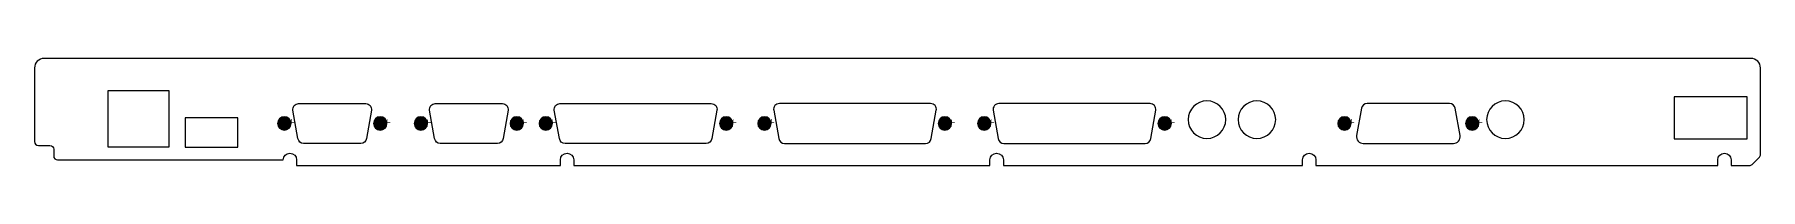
# Model space of a CAD drawing. Extents: x -383 to 66, y -12 to 16.
import ezdxf

# ---------------------------------------------------------------- set-up
doc = ezdxf.new("R2010")
doc.units = 0
doc.layers.get('0').update_dxf_attribs({"linetype": 'CONTINUOUS'})
for name, color, linetype in [('_BOARD', 252, 'CONTINUOUS'), ('_DRILL', 251, 'CONTINUOUS'), ('_THROUGH_HOLE_DRILL_DRAWING_', 255, 'CONTINUOUS'), ('CUTOUTS', 1, 'CONTINUOUS')]:
    doc.layers.add(name, color=color, linetype=linetype)

# ---------------------------------------------------------------- blocks, each defined once
blk = doc.blocks.new('_HOLE')
at = {"const_width": 0.5}
blk.add_lwpolyline([(0, 0.25, 1), (0, -0.25, 1)], format="xyb", close=True, dxfattribs=at)

msp = doc.modelspace()

# ---------------------------------------------------------------- linework, layer by layer
at = {"layer": '_BOARD'}
msp.add_lwpolyline([(-315.15, -10.5, 1), (-315.15, -10.5), (-315.15, -10.5), (-315.15, -10.5), (-315.15, -12), (-315.15, -12, 1), (-315.15, -12), (-315.15, -12, 1), (-315.15, -12), (-315.15, -12), (-315.15, -12), (-246.4, -12), (-246.4, -12, 1), (-246.4, -12), (-246.4, -12, 1), (-246.4, -12), (-246.4, -12), (-246.4, -12), (-246.4, -10.5), (-246.4, -10.5, 1), (-246.4, -10.5), (-246.4, -10.5, -1), (-246.4, -10.5), (-246.4, -10.5), (-246.4, -10.5, -1), (-242.9, -10.5), (-242.9, -10.5, -1), (-242.9, -10.5), (-242.9, -10.5, 1), (-242.9, -10.5), (-242.9, -10.5), (-242.9, -10.5), (-242.9, -12), (-242.9, -12, 1), (-242.9, -12), (-242.9, -12, 1), (-242.9, -12), (-242.9, -12), (-242.9, -12), (-134.4, -12), (-134.4, -12, 1), (-134.4, -12), (-134.4, -12, 1), (-134.4, -12), (-134.4, -12), (-134.4, -12), (-134.4, -10.5), (-134.4, -10.5, 1), (-134.4, -10.5), (-134.4, -10.5, -1), (-134.4, -10.5), (-134.4, -10.5), (-134.4, -10.5, -1), (-130.9, -10.5), (-130.9, -10.5, -1), (-130.9, -10.5), (-130.9, -10.5, 1), (-130.9, -10.5), (-130.9, -10.5), (-130.9, -10.5), (-130.9, -12), (-130.9, -12, 1), (-130.9, -12), (-130.9, -12, 1), (-130.9, -12), (-130.9, -12), (-130.9, -12), (-52.9, -12), (-52.9, -12, 1), (-52.9, -12), (-52.9, -12, 1), (-52.9, -12), (-52.9, -12), (-52.9, -12), (-52.9, -10.5), (-52.9, -10.5, 1), (-52.9, -10.5), (-52.9, -10.5, -1), (-52.9, -10.5), (-52.9, -10.5), (-52.9, -10.5, -1), (-49.4, -10.5), (-49.4, -10.5, -1), (-49.4, -10.5), (-49.4, -10.5, 1), (-49.4, -10.5), (-49.4, -10.5), (-49.4, -10.5), (-49.4, -12), (-49.4, -12, 1), (-49.4, -12), (-49.4, -12, 1), (-49.4, -12), (-49.4, -12), (-49.4, -12), (55.35, -12), (55.35, -12, 1), (55.35, -12), (55.35, -12, 1), (55.35, -12), (55.35, -12), (55.35, -12), (55.35, -10.5), (55.35, -10.5, 1), (55.35, -10.5), (55.35, -10.5, -1), (55.35, -10.5), (55.35, -10.5), (55.35, -10.5, -1), (58.85, -10.5), (58.85, -10.5, -1), (58.85, -10.5), (58.85, -10.5, 1), (58.85, -10.5), (58.85, -10.5), (58.85, -10.5), (58.85, -12), (58.85, -12, 1), (58.85, -12), (58.85, -12, 1), (58.85, -12), (58.85, -12), (58.85, -12), (63.586, -12), (63.586, -12, 1), (63.586, -12), (63.586, -12, 1), (63.586, -12), (63.586, -12), (63.586, -12, 0.19891), (64.293, -11.707), (64.293, -11.707, 1), (64.293, -11.707), (64.293, -11.707, 1), (64.293, -11.707), (64.293, -11.707), (64.293, -11.707), (66.207, -9.793), (66.207, -9.793, 1), (66.207, -9.793), (66.207, -9.793, 1), (66.207, -9.793), (66.207, -9.793), (66.207, -9.793, 0.19891), (66.5, -9.086), (66.5, -9.086, 1), (66.5, -9.086), (66.5, -9.086, 1), (66.5, -9.086), (66.5, -9.086), (66.5, -9.086), (66.5, 13.5), (66.5, 13.5, 1), (66.5, 13.5), (66.5, 13.5, 1), (66.5, 13.5), (66.5, 13.5), (66.5, 13.5, 0.41421), (64, 16), (64, 16, 1), (64, 16), (64, 16, 1), (64, 16), (64, 16), (64, 16), (-380.992, 16), (-380.992, 16, 1), (-380.992, 16), (-380.992, 16, 1), (-380.992, 16), (-380.992, 16), (-380.992, 16, 0.41421), (-383.492, 13.5), (-383.492, 13.5, 1), (-383.492, 13.5), (-383.492, 13.5, 1), (-383.492, 13.5), (-383.492, 13.5), (-383.492, 13.5), (-383.492, -5.725), (-383.492, -5.725, 1), (-383.492, -5.725), (-383.492, -5.725, 1), (-383.492, -5.725), (-383.492, -5.725), (-383.492, -5.725, 0.41421), (-382.492, -6.725), (-382.492, -6.725, 1), (-382.492, -6.725), (-382.492, -6.725, 1), (-382.492, -6.725), (-382.492, -6.725), (-382.492, -6.725), (-379.492, -6.725), (-379.492, -6.725, 1), (-379.492, -6.725), (-379.492, -6.725, -1), (-379.492, -6.725), (-379.492, -6.725), (-379.492, -6.725, -0.41421), (-378.492, -7.725), (-378.492, -7.725, -1), (-378.492, -7.725), (-378.492, -7.725, 1), (-378.492, -7.725), (-378.492, -7.725), (-378.492, -7.725), (-378.492, -9.5), (-378.492, -9.5, 1), (-378.492, -9.5), (-378.492, -9.5, 1), (-378.492, -9.5), (-378.492, -9.5), (-378.492, -9.5, 0.41421), (-377.492, -10.5), (-377.492, -10.5, 1), (-377.492, -10.5), (-377.492, -10.5, 1), (-377.492, -10.5), (-377.492, -10.5), (-377.492, -10.5), (-318.65, -10.5), (-318.65, -10.5, 1), (-318.65, -10.5), (-318.65, -10.5, -1), (-318.65, -10.5), (-318.65, -10.5), (-318.65, -10.5, -1), (-315.15, -10.5), (-315.15, -10.5), (-315.15, -10.5), (-315.15, -10.5, -1), (-315.15, -10.5)], format="xyb", close=True, dxfattribs=at)
at = {"layer": '_THROUGH_HOLE_DRILL_DRAWING_'}
for points in [[(-320.1, -1, 1), (-320.1, -1), (-320.1, -1), (-320.1, -1, 1), (-316.6, -1), (-316.6, -1, 1), (-316.6, -1), (-316.6, -1, 1), (-316.6, -1), (-316.6, -1), (-316.6, -1, 1), (-320.1, -1), (-320.1, -1), (-320.1, -1), (-320.1, -1, 1), (-320.1, -1)], [(-295.1, -1, 1), (-295.1, -1), (-295.1, -1), (-295.1, -1, 1), (-291.6, -1), (-291.6, -1, 1), (-291.6, -1), (-291.6, -1, 1), (-291.6, -1), (-291.6, -1), (-291.6, -1, 1), (-295.1, -1), (-295.1, -1), (-295.1, -1), (-295.1, -1, 1), (-295.1, -1)], [(-284.5, -1, 1), (-284.5, -1), (-284.5, -1), (-284.5, -1, 1), (-281, -1), (-281, -1, 1), (-281, -1), (-281, -1, 1), (-281, -1), (-281, -1), (-281, -1, 1), (-284.5, -1), (-284.5, -1), (-284.5, -1), (-284.5, -1, 1), (-284.5, -1)], [(-259.5, -1, 1), (-259.5, -1), (-259.5, -1), (-259.5, -1, 1), (-256, -1), (-256, -1, 1), (-256, -1), (-256, -1, 1), (-256, -1), (-256, -1), (-256, -1, 1), (-259.5, -1), (-259.5, -1), (-259.5, -1), (-259.5, -1, 1), (-259.5, -1)], [(-251.94, -1, 1), (-251.94, -1), (-251.94, -1), (-251.94, -1, 1), (-248.44, -1), (-248.44, -1, 1), (-248.44, -1), (-248.44, -1, 1), (-248.44, -1), (-248.44, -1), (-248.44, -1, 1), (-251.94, -1), (-251.94, -1), (-251.94, -1), (-251.94, -1, 1), (-251.94, -1)], [(-204.9, -1, 1), (-204.9, -1), (-204.9, -1), (-204.9, -1, 1), (-201.4, -1), (-201.4, -1, 1), (-201.4, -1), (-201.4, -1, 1), (-201.4, -1), (-201.4, -1), (-201.4, -1, 1), (-204.9, -1), (-204.9, -1), (-204.9, -1), (-204.9, -1, 1), (-204.9, -1)], [(-194.94, -1, 1), (-194.94, -1), (-194.94, -1), (-194.94, -1, 1), (-191.44, -1), (-191.44, -1, 1), (-191.44, -1), (-191.44, -1, 1), (-191.44, -1), (-191.44, -1), (-191.44, -1, 1), (-194.94, -1), (-194.94, -1), (-194.94, -1), (-194.94, -1, 1), (-194.94, -1)], [(-147.9, -1, 1), (-147.9, -1), (-147.9, -1), (-147.9, -1, 1), (-144.4, -1), (-144.4, -1, 1), (-144.4, -1), (-144.4, -1, 1), (-144.4, -1), (-144.4, -1), (-144.4, -1, 1), (-147.9, -1), (-147.9, -1), (-147.9, -1), (-147.9, -1, 1), (-147.9, -1)], [(-137.64, -1, 1), (-137.64, -1), (-137.64, -1), (-137.64, -1, 1), (-134.14, -1), (-134.14, -1, 1), (-134.14, -1), (-134.14, -1, 1), (-134.14, -1), (-134.14, -1), (-134.14, -1, 1), (-137.64, -1), (-137.64, -1), (-137.64, -1), (-137.64, -1, 1), (-137.64, -1)], [(-90.6, -1, 1), (-90.6, -1), (-90.6, -1), (-90.6, -1, 1), (-87.1, -1), (-87.1, -1, 1), (-87.1, -1), (-87.1, -1, 1), (-87.1, -1), (-87.1, -1), (-87.1, -1, 1), (-90.6, -1), (-90.6, -1), (-90.6, -1), (-90.6, -1, 1), (-90.6, -1)], [(-43.72, -1, 1), (-43.72, -1), (-43.72, -1), (-43.72, -1, 1), (-40.22, -1), (-40.22, -1, 1), (-40.22, -1), (-40.22, -1, 1), (-40.22, -1), (-40.22, -1), (-40.22, -1, 1), (-43.72, -1), (-43.72, -1), (-43.72, -1), (-43.72, -1, 1), (-43.72, -1)], [(-10.4, -1, 1), (-10.4, -1), (-10.4, -1), (-10.4, -1, 1), (-6.9, -1), (-6.9, -1, 1), (-6.9, -1), (-6.9, -1, 1), (-6.9, -1), (-6.9, -1), (-6.9, -1, 1), (-10.4, -1), (-10.4, -1), (-10.4, -1), (-10.4, -1, 1), (-10.4, -1)]]:
    msp.add_lwpolyline(points, format="xyb", close=True, dxfattribs=at)
for points in [[(-316.505, 0.121, 0.064, 0.064, 1), (-316.568, 0.121, 0, 0, 0), (-316.536, 0.121, 0, 0, 0), (-316.536, 0.121, 0.127, 0.127, 0), (-316.536, -0.776, 0.127, 0.127, 0), (-316.536, -0.776, 0, 0, 0), (-316.536, -0.776, 0.064, 0.064, 0), (-316.568, -0.776, 0.064, 0.064, 1), (-316.505, -0.776, 0, 0, 0)], [(-291.505, 0.121, 0.064, 0.064, 1), (-291.568, 0.121, 0, 0, 0), (-291.536, 0.121, 0, 0, 0), (-291.536, 0.121, 0.127, 0.127, 0), (-291.536, -0.776, 0.127, 0.127, 0), (-291.536, -0.776, 0, 0, 0), (-291.536, -0.776, 0.064, 0.064, 0), (-291.568, -0.776, 0.064, 0.064, 1), (-291.505, -0.776, 0, 0, 0)], [(-280.905, 0.121, 0.064, 0.064, 1), (-280.968, 0.121, 0, 0, 0), (-280.937, 0.121, 0, 0, 0), (-280.937, 0.121, 0.127, 0.127, 0), (-280.937, -0.776, 0.127, 0.127, 0), (-280.937, -0.776, 0, 0, 0), (-280.937, -0.776, 0.064, 0.064, 0), (-280.968, -0.776, 0.064, 0.064, 1), (-280.905, -0.776, 0, 0, 0)], [(-255.905, 0.121, 0.064, 0.064, 1), (-255.968, 0.121, 0, 0, 0), (-255.936, 0.121, 0, 0, 0), (-255.936, 0.121, 0.127, 0.127, 0), (-255.936, -0.776, 0.127, 0.127, 0), (-255.936, -0.776, 0, 0, 0), (-255.936, -0.776, 0.064, 0.064, 0), (-255.968, -0.776, 0.064, 0.064, 1), (-255.905, -0.776, 0, 0, 0)], [(-248.345, 0.121, 0.064, 0.064, 1), (-248.408, 0.121, 0, 0, 0), (-248.376, 0.121, 0, 0, 0), (-248.376, 0.121, 0.127, 0.127, 0), (-248.376, -0.776, 0.127, 0.127, 0), (-248.376, -0.776, 0, 0, 0), (-248.376, -0.776, 0.064, 0.064, 0), (-248.408, -0.776, 0.064, 0.064, 1), (-248.345, -0.776, 0, 0, 0)], [(-201.305, 0.121, 0.064, 0.064, 1), (-201.368, 0.121, 0, 0, 0), (-201.337, 0.121, 0, 0, 0), (-201.337, 0.121, 0.127, 0.127, 0), (-201.337, -0.776, 0.127, 0.127, 0), (-201.337, -0.776, 0, 0, 0), (-201.337, -0.776, 0.064, 0.064, 0), (-201.368, -0.776, 0.064, 0.064, 1), (-201.305, -0.776, 0, 0, 0)], [(-191.345, 0.121, 0.064, 0.064, 1), (-191.408, 0.121, 0, 0, 0), (-191.376, 0.121, 0, 0, 0), (-191.376, 0.121, 0.127, 0.127, 0), (-191.376, -0.776, 0.127, 0.127, 0), (-191.376, -0.776, 0, 0, 0), (-191.376, -0.776, 0.064, 0.064, 0), (-191.408, -0.776, 0.064, 0.064, 1), (-191.345, -0.776, 0, 0, 0)], [(-144.305, 0.121, 0.064, 0.064, 1), (-144.368, 0.121, 0, 0, 0), (-144.337, 0.121, 0, 0, 0), (-144.337, 0.121, 0.127, 0.127, 0), (-144.337, -0.776, 0.127, 0.127, 0), (-144.337, -0.776, 0, 0, 0), (-144.337, -0.776, 0.064, 0.064, 0), (-144.368, -0.776, 0.064, 0.064, 1), (-144.305, -0.776, 0, 0, 0)], [(-134.045, 0.121, 0.064, 0.064, 1), (-134.108, 0.121, 0, 0, 0), (-134.077, 0.121, 0, 0, 0), (-134.077, 0.121, 0.127, 0.127, 0), (-134.077, -0.776, 0.127, 0.127, 0), (-134.077, -0.776, 0, 0, 0), (-134.077, -0.776, 0.064, 0.064, 0), (-134.108, -0.776, 0.064, 0.064, 1), (-134.045, -0.776, 0, 0, 0)], [(-87.005, 0.121, 0.064, 0.064, 1), (-87.068, 0.121, 0, 0, 0), (-87.037, 0.121, 0, 0, 0), (-87.037, 0.121, 0.127, 0.127, 0), (-87.037, -0.776, 0.127, 0.127, 0), (-87.037, -0.776, 0, 0, 0), (-87.037, -0.776, 0.064, 0.064, 0), (-87.068, -0.776, 0.064, 0.064, 1), (-87.005, -0.776, 0, 0, 0)], [(-40.125, 0.121, 0.064, 0.064, 1), (-40.188, 0.121, 0, 0, 0), (-40.157, 0.121, 0, 0, 0), (-40.157, 0.121, 0.127, 0.127, 0), (-40.157, -0.776, 0.127, 0.127, 0), (-40.157, -0.776, 0, 0, 0), (-40.157, -0.776, 0.064, 0.064, 0), (-40.188, -0.776, 0.064, 0.064, 1), (-40.125, -0.776, 0, 0, 0)], [(-6.805, 0.121, 0.064, 0.064, 1), (-6.868, 0.121, 0, 0, 0), (-6.837, 0.121, 0, 0, 0), (-6.837, 0.121, 0.127, 0.127, 0), (-6.837, -0.776, 0.127, 0.127, 0), (-6.837, -0.776, 0, 0, 0), (-6.837, -0.776, 0.064, 0.064, 0), (-6.868, -0.776, 0.064, 0.064, 1), (-6.805, -0.776, 0, 0, 0)], [(-316.536, -0.744, 0.064, 0.064, 1), (-316.536, -0.808, 0, 0, 0), (-316.536, -0.776, 0, 0, 0), (-316.536, -0.776, 0.127, 0.127, 0), (-315.789, -0.776, 0.127, 0.127, 0), (-315.789, -0.776, 0, 0, 0), (-315.789, -0.776, 0.064, 0.064, 0), (-315.789, -0.808, 0.064, 0.064, 1), (-315.789, -0.744, 0, 0, 0)], [(-291.536, -0.744, 0.064, 0.064, 1), (-291.536, -0.808, 0, 0, 0), (-291.536, -0.776, 0, 0, 0), (-291.536, -0.776, 0.127, 0.127, 0), (-290.789, -0.776, 0.127, 0.127, 0), (-290.789, -0.776, 0, 0, 0), (-290.789, -0.776, 0.064, 0.064, 0), (-290.789, -0.808, 0.064, 0.064, 1), (-290.789, -0.744, 0, 0, 0)], [(-280.937, -0.744, 0.064, 0.064, 1), (-280.937, -0.808, 0, 0, 0), (-280.937, -0.776, 0, 0, 0), (-280.937, -0.776, 0.127, 0.127, 0), (-280.189, -0.776, 0.127, 0.127, 0), (-280.189, -0.776, 0, 0, 0), (-280.189, -0.776, 0.064, 0.064, 0), (-280.189, -0.808, 0.064, 0.064, 1), (-280.189, -0.744, 0, 0, 0)], [(-255.936, -0.744, 0.064, 0.064, 1), (-255.936, -0.808, 0, 0, 0), (-255.936, -0.776, 0, 0, 0), (-255.936, -0.776, 0.127, 0.127, 0), (-255.189, -0.776, 0.127, 0.127, 0), (-255.189, -0.776, 0, 0, 0), (-255.189, -0.776, 0.064, 0.064, 0), (-255.189, -0.808, 0.064, 0.064, 1), (-255.189, -0.744, 0, 0, 0)], [(-248.376, -0.744, 0.064, 0.064, 1), (-248.376, -0.808, 0, 0, 0), (-248.376, -0.776, 0, 0, 0), (-248.376, -0.776, 0.127, 0.127, 0), (-247.629, -0.776, 0.127, 0.127, 0), (-247.629, -0.776, 0, 0, 0), (-247.629, -0.776, 0.064, 0.064, 0), (-247.629, -0.808, 0.064, 0.064, 1), (-247.629, -0.744, 0, 0, 0)], [(-201.337, -0.744, 0.064, 0.064, 1), (-201.337, -0.808, 0, 0, 0), (-201.337, -0.776, 0, 0, 0), (-201.337, -0.776, 0.127, 0.127, 0), (-200.589, -0.776, 0.127, 0.127, 0), (-200.589, -0.776, 0, 0, 0), (-200.589, -0.776, 0.064, 0.064, 0), (-200.589, -0.808, 0.064, 0.064, 1), (-200.589, -0.744, 0, 0, 0)], [(-191.376, -0.744, 0.064, 0.064, 1), (-191.376, -0.808, 0, 0, 0), (-191.376, -0.776, 0, 0, 0), (-191.376, -0.776, 0.127, 0.127, 0), (-190.629, -0.776, 0.127, 0.127, 0), (-190.629, -0.776, 0, 0, 0), (-190.629, -0.776, 0.064, 0.064, 0), (-190.629, -0.808, 0.064, 0.064, 1), (-190.629, -0.744, 0, 0, 0)], [(-144.337, -0.744, 0.064, 0.064, 1), (-144.337, -0.808, 0, 0, 0), (-144.337, -0.776, 0, 0, 0), (-144.337, -0.776, 0.127, 0.127, 0), (-143.589, -0.776, 0.127, 0.127, 0), (-143.589, -0.776, 0, 0, 0), (-143.589, -0.776, 0.064, 0.064, 0), (-143.589, -0.808, 0.064, 0.064, 1), (-143.589, -0.744, 0, 0, 0)], [(-134.077, -0.744, 0.064, 0.064, 1), (-134.077, -0.808, 0, 0, 0), (-134.077, -0.776, 0, 0, 0), (-134.077, -0.776, 0.127, 0.127, 0), (-133.329, -0.776, 0.127, 0.127, 0), (-133.329, -0.776, 0, 0, 0), (-133.329, -0.776, 0.064, 0.064, 0), (-133.329, -0.808, 0.064, 0.064, 1), (-133.329, -0.744, 0, 0, 0)], [(-87.037, -0.744, 0.064, 0.064, 1), (-87.037, -0.808, 0, 0, 0), (-87.037, -0.776, 0, 0, 0), (-87.037, -0.776, 0.127, 0.127, 0), (-86.289, -0.776, 0.127, 0.127, 0), (-86.289, -0.776, 0, 0, 0), (-86.289, -0.776, 0.064, 0.064, 0), (-86.289, -0.808, 0.064, 0.064, 1), (-86.289, -0.744, 0, 0, 0)], [(-40.157, -0.744, 0.064, 0.064, 1), (-40.157, -0.808, 0, 0, 0), (-40.157, -0.776, 0, 0, 0), (-40.157, -0.776, 0.127, 0.127, 0), (-39.409, -0.776, 0.127, 0.127, 0), (-39.409, -0.776, 0, 0, 0), (-39.409, -0.776, 0.064, 0.064, 0), (-39.409, -0.808, 0.064, 0.064, 1), (-39.409, -0.744, 0, 0, 0)], [(-6.837, -0.744, 0.064, 0.064, 1), (-6.837, -0.808, 0, 0, 0), (-6.837, -0.776, 0, 0, 0), (-6.837, -0.776, 0.127, 0.127, 0), (-6.089, -0.776, 0.127, 0.127, 0), (-6.089, -0.776, 0, 0, 0), (-6.089, -0.776, 0.064, 0.064, 0), (-6.089, -0.808, 0.064, 0.064, 1), (-6.089, -0.744, 0, 0, 0)]]:
    msp.add_lwpolyline(points, format="xyseb", dxfattribs=at)
at = {"layer": 'CUTOUTS'}
for points in [[(-348.382, -7.135, 1), (-348.382, -7.135), (-348.382, -7.135), (-348.382, -7.135), (-348.382, 7.5), (-348.382, 7.5, 1), (-348.382, 7.5), (-348.382, 7.5, 1), (-348.382, 7.5), (-348.382, 7.5), (-348.382, 7.5), (-364.38, 7.5), (-364.38, 7.5, 1), (-364.38, 7.5), (-364.38, 7.5, 1), (-364.38, 7.5), (-364.38, 7.5), (-364.38, 7.5), (-364.38, -7.135), (-364.38, -7.135, 1), (-364.38, -7.135), (-364.38, -7.135, 1), (-364.38, -7.135), (-364.38, -7.135), (-364.38, -7.135), (-348.382, -7.135), (-348.382, -7.135), (-348.382, -7.135), (-348.382, -7.135, 1), (-348.382, -7.135)], [(-72.92, 0, 1), (-72.92, 0), (-72.92, 0), (-72.92, 0, 1), (-82.72, 0), (-82.72, 0, 1), (-82.72, 0), (-82.72, 0, 1), (-82.72, 0), (-82.72, 0), (-82.72, 0, 1), (-72.92, 0), (-72.92, 0), (-72.92, 0), (-72.92, 0, 1), (-72.92, 0)], [(-59.9, 0, 1), (-59.9, 0), (-59.9, 0), (-59.9, 0, 1), (-69.7, 0), (-69.7, 0, 1), (-69.7, 0), (-69.7, 0, 1), (-69.7, 0), (-69.7, 0), (-69.7, 0, 1), (-59.9, 0), (-59.9, 0), (-59.9, 0), (-59.9, 0, 1), (-59.9, 0)], [(4.9, 0, 1), (4.9, 0), (4.9, 0), (4.9, 0, 1), (-4.9, 0), (-4.9, 0, 1), (-4.9, 0), (-4.9, 0, 1), (-4.9, 0), (-4.9, 0), (-4.9, 0, 1), (4.9, 0), (4.9, 0), (4.9, 0), (4.9, 0, 1), (4.9, 0)], [(44.03, -5, 1), (44.03, -5), (44.03, -5), (44.03, -5), (63.03, -5), (63.03, -5, 1), (63.03, -5), (63.03, -5, 1), (63.03, -5), (63.03, -5), (63.03, -5), (63.03, 6), (63.03, 6, 1), (63.03, 6), (63.03, 6, 1), (63.03, 6), (63.03, 6), (63.03, 6), (44.03, 6), (44.03, 6, 1), (44.03, 6), (44.03, 6, 1), (44.03, 6), (44.03, 6), (44.03, 6), (44.03, -5), (44.03, -5), (44.03, -5), (44.03, -5, 1), (44.03, -5)], [(-330.46, -7.2, 1), (-330.46, -7.2), (-330.46, -7.2), (-330.46, -7.2), (-330.46, 0.5), (-330.46, 0.5, 1), (-330.46, 0.5), (-330.46, 0.5, 1), (-330.46, 0.5), (-330.46, 0.5), (-330.46, 0.5), (-344.231, 0.5), (-344.231, 0.5, 1), (-344.231, 0.5), (-344.231, 0.5, 1), (-344.231, 0.5), (-344.231, 0.5), (-344.231, 0.5), (-344.231, -7.2), (-344.231, -7.2, 1), (-344.231, -7.2), (-344.231, -7.2, 1), (-344.231, -7.2), (-344.231, -7.2), (-344.231, -7.2), (-330.46, -7.2), (-330.46, -7.2), (-330.46, -7.2), (-330.46, -7.2, 1), (-330.46, -7.2)], [(-314.802, -4.96, -1), (-314.802, -4.96), (-314.802, -4.96), (-314.802, -4.96), (-316.107, 2.44), (-316.107, 2.44, -1), (-316.107, 2.44), (-316.107, 2.44, -1), (-316.107, 2.44), (-316.107, 2.44), (-316.107, 2.44, -0.46631), (-314.63, 4.2), (-314.63, 4.2, -1), (-314.63, 4.2), (-314.63, 4.2, -1), (-314.63, 4.2), (-314.63, 4.2), (-314.63, 4.2), (-297.13, 4.2), (-297.13, 4.2, -1), (-297.13, 4.2), (-297.13, 4.2, -1), (-297.13, 4.2), (-297.13, 4.2), (-297.13, 4.2, -0.46631), (-295.653, 2.44), (-295.653, 2.44, -1), (-295.653, 2.44), (-295.653, 2.44, 1), (-295.653, 2.44), (-295.653, 2.44), (-295.653, 2.44), (-296.958, -4.96), (-296.958, -4.96, 1), (-296.958, -4.96), (-296.958, -4.96, -1), (-296.958, -4.96), (-296.958, -4.96), (-296.958, -4.96, -0.36397), (-298.435, -6.2), (-298.435, -6.2, -1), (-298.435, -6.2), (-298.435, -6.2, 1), (-298.435, -6.2), (-298.435, -6.2), (-298.435, -6.2), (-313.325, -6.2), (-313.325, -6.2, 1), (-313.325, -6.2), (-313.325, -6.2, -1), (-313.325, -6.2), (-313.325, -6.2), (-313.325, -6.2, -0.36397), (-314.802, -4.96), (-314.802, -4.96), (-314.802, -4.96), (-314.802, -4.96, -1), (-314.802, -4.96)], [(-279.172, -4.96, -1), (-279.172, -4.96), (-279.172, -4.96), (-279.172, -4.96), (-280.477, 2.44), (-280.477, 2.44, -1), (-280.477, 2.44), (-280.477, 2.44, -1), (-280.477, 2.44), (-280.477, 2.44), (-280.477, 2.44, -0.46631), (-279, 4.2), (-279, 4.2, -1), (-279, 4.2), (-279, 4.2, -1), (-279, 4.2), (-279, 4.2), (-279, 4.2), (-261.5, 4.2), (-261.5, 4.2, -1), (-261.5, 4.2), (-261.5, 4.2, -1), (-261.5, 4.2), (-261.5, 4.2), (-261.5, 4.2, -0.46631), (-260.023, 2.44), (-260.023, 2.44, -1), (-260.023, 2.44), (-260.023, 2.44, 1), (-260.023, 2.44), (-260.023, 2.44), (-260.023, 2.44), (-261.328, -4.96), (-261.328, -4.96, 1), (-261.328, -4.96), (-261.328, -4.96, -1), (-261.328, -4.96), (-261.328, -4.96), (-261.328, -4.96, -0.36397), (-262.805, -6.2), (-262.805, -6.2, -1), (-262.805, -6.2), (-262.805, -6.2, 1), (-262.805, -6.2), (-262.805, -6.2), (-262.805, -6.2), (-277.695, -6.2), (-277.695, -6.2, 1), (-277.695, -6.2), (-277.695, -6.2, -1), (-277.695, -6.2), (-277.695, -6.2), (-277.695, -6.2, -0.36397), (-279.172, -4.96), (-279.172, -4.96), (-279.172, -4.96), (-279.172, -4.96, -1), (-279.172, -4.96)], [(-246.662, -4.96, -1), (-246.662, -4.96), (-246.662, -4.96), (-246.662, -4.96), (-247.967, 2.44), (-247.967, 2.44, -1), (-247.967, 2.44), (-247.967, 2.44, -1), (-247.967, 2.44), (-247.967, 2.44), (-247.967, 2.44, -0.46631), (-246.49, 4.2), (-246.49, 4.2, -1), (-246.49, 4.2), (-246.49, 4.2, -1), (-246.49, 4.2), (-246.49, 4.2), (-246.49, 4.2), (-207.05, 4.2), (-207.05, 4.2, -1), (-207.05, 4.2), (-207.05, 4.2, -1), (-207.05, 4.2), (-207.05, 4.2), (-207.05, 4.2, -0.46631), (-205.573, 2.44), (-205.573, 2.44, -1), (-205.573, 2.44), (-205.573, 2.44, 1), (-205.573, 2.44), (-205.573, 2.44), (-205.573, 2.44), (-206.878, -4.96), (-206.878, -4.96, 1), (-206.878, -4.96), (-206.878, -4.96, -1), (-206.878, -4.96), (-206.878, -4.96), (-206.878, -4.96, -0.36397), (-208.355, -6.2), (-208.355, -6.2, -1), (-208.355, -6.2), (-208.355, -6.2, 1), (-208.355, -6.2), (-208.355, -6.2), (-208.355, -6.2), (-245.185, -6.2), (-245.185, -6.2, 1), (-245.185, -6.2), (-245.185, -6.2, -1), (-245.185, -6.2), (-245.185, -6.2), (-245.185, -6.2, -0.36397), (-246.662, -4.96), (-246.662, -4.96), (-246.662, -4.96), (-246.662, -4.96, -1), (-246.662, -4.96)], [(-189.462, -4.96, 1), (-189.462, -4.96), (-189.462, -4.96), (-189.462, -4.96, 0.36397), (-187.985, -6.2), (-187.985, -6.2, 1), (-187.985, -6.2), (-187.985, -6.2, -1), (-187.985, -6.2), (-187.985, -6.2), (-187.985, -6.2), (-151.155, -6.2), (-151.155, -6.2, -1), (-151.155, -6.2), (-151.155, -6.2, 1), (-151.155, -6.2), (-151.155, -6.2), (-151.155, -6.2, 0.36397), (-149.678, -4.96), (-149.678, -4.96, 1), (-149.678, -4.96), (-149.678, -4.96, 1), (-149.678, -4.96), (-149.678, -4.96), (-149.678, -4.96), (-148.373, 2.44), (-148.373, 2.44, 1), (-148.373, 2.44), (-148.373, 2.44, 1), (-148.373, 2.44), (-148.373, 2.44), (-148.373, 2.44, 0.46631), (-149.85, 4.2), (-149.85, 4.2, 1), (-149.85, 4.2), (-149.85, 4.2, 1), (-149.85, 4.2), (-149.85, 4.2), (-149.85, 4.2), (-189.29, 4.2), (-189.29, 4.2, 1), (-189.29, 4.2), (-189.29, 4.2, 1), (-189.29, 4.2), (-189.29, 4.2), (-189.29, 4.2, 0.46631), (-190.767, 2.44), (-190.767, 2.44, 1), (-190.767, 2.44), (-190.767, 2.44, 1), (-190.767, 2.44), (-190.767, 2.44), (-190.767, 2.44), (-189.462, -4.96), (-189.462, -4.96), (-189.462, -4.96), (-189.462, -4.96, 1), (-189.462, -4.96)], [(-130.785, -6.2, -1), (-130.785, -6.2), (-130.785, -6.2), (-130.785, -6.2), (-93.955, -6.2), (-93.955, -6.2, -1), (-93.955, -6.2), (-93.955, -6.2, 1), (-93.955, -6.2), (-93.955, -6.2), (-93.955, -6.2, 0.36397), (-92.478, -4.96), (-92.478, -4.96, 1), (-92.478, -4.96), (-92.478, -4.96, 1), (-92.478, -4.96), (-92.478, -4.96), (-92.478, -4.96), (-91.173, 2.44), (-91.173, 2.44, 1), (-91.173, 2.44), (-91.173, 2.44, 1), (-91.173, 2.44), (-91.173, 2.44), (-91.173, 2.44, 0.46631), (-92.65, 4.2), (-92.65, 4.2, 1), (-92.65, 4.2), (-92.65, 4.2, 1), (-92.65, 4.2), (-92.65, 4.2), (-92.65, 4.2), (-132.09, 4.2), (-132.09, 4.2, 1), (-132.09, 4.2), (-132.09, 4.2, 1), (-132.09, 4.2), (-132.09, 4.2), (-132.09, 4.2, 0.46631), (-133.567, 2.44), (-133.567, 2.44, 1), (-133.567, 2.44), (-133.567, 2.44, 1), (-133.567, 2.44), (-133.567, 2.44), (-133.567, 2.44), (-132.262, -4.96), (-132.262, -4.96, 1), (-132.262, -4.96), (-132.262, -4.96, 1), (-132.262, -4.96), (-132.262, -4.96), (-132.262, -4.96, 0.36397), (-130.785, -6.2), (-130.785, -6.2), (-130.785, -6.2), (-130.785, -6.2, 1), (-130.785, -6.2)], [(-37.06, -6.2, -1), (-37.06, -6.2), (-37.06, -6.2), (-37.06, -6.2), (-13.56, -6.2), (-13.56, -6.2, -1), (-13.56, -6.2), (-13.56, -6.2, 1), (-13.56, -6.2), (-13.56, -6.2), (-13.56, -6.2, 0.46631), (-11.837, -4.146), (-11.837, -4.146, 1), (-11.837, -4.146), (-11.837, -4.146, 1), (-11.837, -4.146), (-11.837, -4.146), (-11.837, -4.146), (-13.09, 2.96), (-13.09, 2.96, 1), (-13.09, 2.96), (-13.09, 2.96, 1), (-13.09, 2.96), (-13.09, 2.96), (-13.09, 2.96, 0.36397), (-14.567, 4.2), (-14.567, 4.2, 1), (-14.567, 4.2), (-14.567, 4.2, 1), (-14.567, 4.2), (-14.567, 4.2), (-14.567, 4.2), (-36.053, 4.2), (-36.053, 4.2, 1), (-36.053, 4.2), (-36.053, 4.2, 1), (-36.053, 4.2), (-36.053, 4.2), (-36.053, 4.2, 0.36397), (-37.53, 2.96), (-37.53, 2.96, 1), (-37.53, 2.96), (-37.53, 2.96, 1), (-37.53, 2.96), (-37.53, 2.96), (-37.53, 2.96), (-38.783, -4.146), (-38.783, -4.146, 1), (-38.783, -4.146), (-38.783, -4.146, 1), (-38.783, -4.146), (-38.783, -4.146), (-38.783, -4.146, 0.46631), (-37.06, -6.2), (-37.06, -6.2), (-37.06, -6.2), (-37.06, -6.2, 1), (-37.06, -6.2)]]:
    msp.add_lwpolyline(points, format="xyb", close=True, dxfattribs=at)

# ---------------------------------------------------------------- block references
at = {"layer": '_DRILL', "xscale": 3.5, "yscale": 3.5, "zscale": 3.5}
for p in [(-318.35, -1), (-293.35, -1), (-282.75, -1), (-257.75, -1), (-250.19, -1), (-203.15, -1), (-193.19, -1), (-146.15, -1), (-135.89, -1), (-88.85, -1), (-41.97, -1), (-8.65, -1)]:
    msp.add_blockref('_HOLE', p, dxfattribs=at)

doc.saveas('drawing.dxf')
